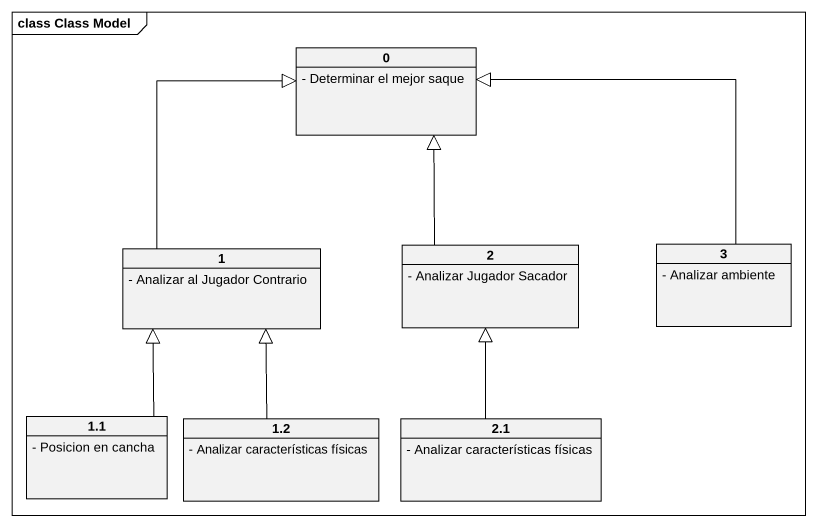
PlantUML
@startuml
mainframe class Class Model
hide circle
hide empty members
skinparam classAttributeIconSize 0
class "0" as c0 {
  - Determinar el mejor saque
}
class "1" as c1 {
  - Analizar al Jugador Contrario
}
class "2" as c2 {
  - Analizar Jugador Sacador
}
class "3" as c3 {
  - Analizar ambiente
}
class "1.1" as c1_1 {
  - Posicion en cancha
}
class "1.2" as c1_2 {
  - Analizar características físicas
}
class "2.1" as c2_1 {
  - Analizar características físicas
}
c1 -up-|> c0
c2 -up-|> c0
c3 -left-|> c0
c1_1 -up-|> c1
c1_2 -up-|> c1
c2_1 -up-|> c2
@enduml
